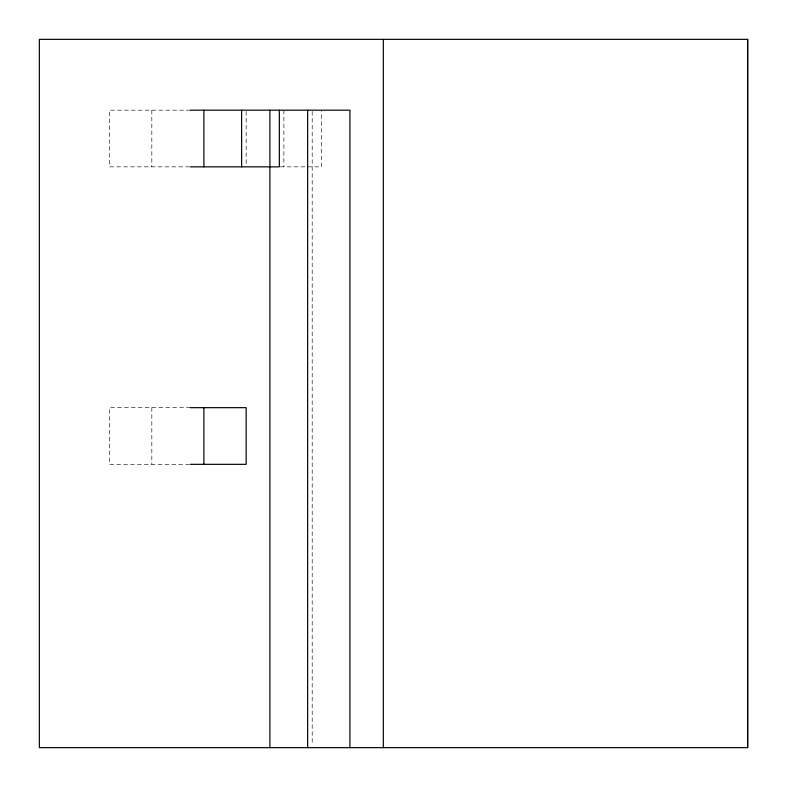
<?xml version="1.0" encoding="UTF-8"?>
<svg xmlns="http://www.w3.org/2000/svg" width="787" height="787" viewBox="0 0 787 787"><rect width="100%" height="100%" fill="white"/><g stroke="black" fill="none" stroke-linecap="round" stroke-linejoin="round"><path stroke-width="0.59" stroke-dasharray="3.94 2.95" d="M190.405 110.18L109.55 110.18L109.55 166.844L190.405 166.844M280.27 166.844L321.627 166.844L321.627 111.39M190.405 407.666L109.55 407.666L109.55 464.33L190.405 464.33M312.193 111.41L312.193 745.191M283.891 110.18L283.891 166.844M246.154 111.39L246.154 165.634M151.822 110.18L151.822 166.844M151.822 407.666L151.822 464.33"/><path stroke-width="1.18" d="M747.65 747.65L747.65 39.35L39.35 39.35L39.35 747.65L747.65 747.65L747.65 39.35M190.405 110.18L349.92 110.18L349.92 747.65M190.405 166.844L279.346 166.844L279.346 110.18M190.405 407.666L246.154 407.666L246.154 464.33L190.405 464.33M383.328 39.35L383.328 747.65M307.648 110.18L307.648 747.65M269.911 110.18L269.911 747.65M241.619 110.18L241.619 166.844M203.882 110.18L203.882 166.844M203.882 407.666L203.882 464.33"/></g></svg>
